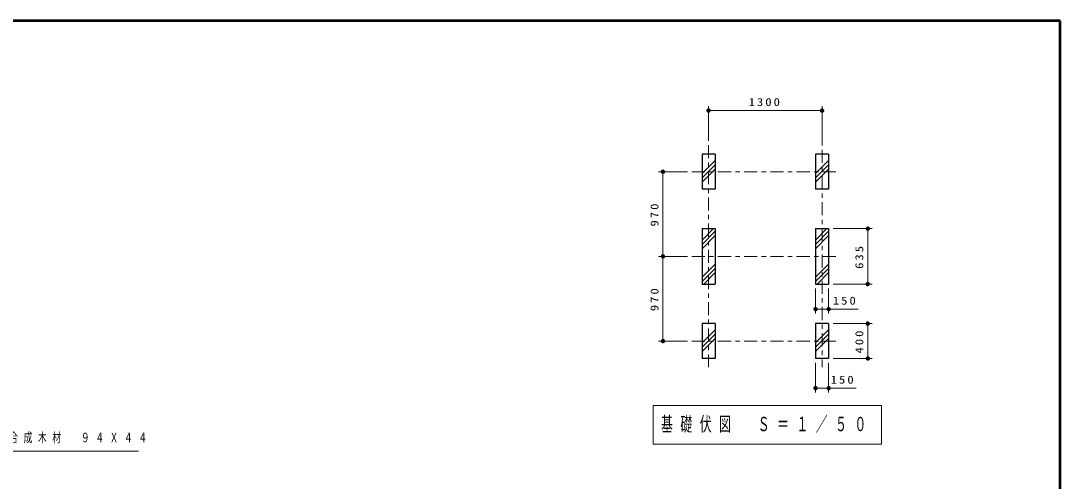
# Model space of a CAD drawing. Units: millimetres on the paper, with parts at other scales. Extents: x -365 to 8, y 0 to 257.
# Drawn here: x -238 to 0, y 151.5 to 257 of the extents above; entities that cross this region are included whole.
import ezdxf

# ---------------------------------------------------------------- set-up
doc = ezdxf.new("R2010")
doc.units = ezdxf.units.MM
doc.linetypes.add('USER2', pattern=[6, 3, -1, 1, -1])
doc.layers.add('LY_1', color=7, linetype='Continuous', lineweight=25)
doc.layers.add('LY_3', color=7, linetype='Continuous', lineweight=13)
doc.styles.add('ＭＳ ゴシック', font='')
doc.styles.get('ＭＳ ゴシック').set_extended_font_data('MS Gothic')

# ---------------------------------------------------------------- blocks, each defined once
blk = doc.blocks.new('filled_dot')
at = {"color": 0, "linetype": 'Continuous', "lineweight": -2, "const_width": 1.25}
blk.add_lwpolyline([(-0.625, 0, 1), (0.625, 0, 1)], format="xyb", close=True, dxfattribs=at)

msp = doc.modelspace()

# ---------------------------------------------------------------- linework, layer by layer
at = {"layer": 'LY_1', "lineweight": 13}
for p, q in [((-80.52, 229.535), (-80.52, 237.435)), ((-80.52, 236.435), (-54.52, 236.435)), ((-54.52, 228.435), (-54.52, 237.435)), ((-79.02, 225.004), (-82.02, 222.004)), ((-79.02, 224.014), (-82.02, 221.014)), ((-53.02, 225.004), (-56.02, 222.004)), ((-53.02, 224.014), (-56.02, 221.014)), ((-85.366, 222.435), (-91.953, 222.435)), ((-90.953, 203.035), (-90.953, 222.435)), ((-79.02, 223.024), (-82.02, 220.024)), ((-53.02, 223.024), (-56.02, 220.024)), ((-82.02, 206.768), (-79.403, 209.385)), ((-82.02, 205.778), (-79.02, 208.778)), ((-82.02, 204.788), (-79.02, 207.788)), ((-56.02, 206.768), (-53.403, 209.385)), ((-56.02, 205.778), (-53.02, 208.778)), ((-56.02, 204.788), (-53.02, 207.788)), ((-52.02, 209.385), (-43.061, 209.385)), ((-44.061, 209.385), (-44.061, 196.685)), ((-85.366, 203.035), (-91.953, 203.035)), ((-90.953, 183.635), (-90.953, 203.035)), ((-82.02, 198.282), (-79.02, 201.282)), ((-82.02, 197.292), (-79.02, 200.292)), ((-56.02, 198.282), (-53.02, 201.282)), ((-56.02, 197.292), (-53.02, 200.292)), ((-81.637, 196.685), (-79.02, 199.302)), ((-55.637, 196.685), (-53.02, 199.302)), ((-56.02, 195.685), (-56.02, 189.945)), ((-53.02, 195.685), (-53.02, 189.945)), ((-52.02, 196.685), (-43.061, 196.685)), ((-46.23, 190.945), (-56.02, 190.945)), ((-79.02, 186.204), (-82.02, 183.204)), ((-53.02, 186.204), (-56.02, 183.204)), ((-52.02, 187.635), (-43.061, 187.635)), ((-44.061, 187.635), (-44.061, 179.635)), ((-85.366, 183.635), (-91.953, 183.635)), ((-79.02, 185.214), (-82.02, 182.214)), ((-79.02, 184.224), (-82.02, 181.224)), ((-53.02, 185.214), (-56.02, 182.214)), ((-53.02, 184.224), (-56.02, 181.224)), ((-56.02, 178.635), (-56.02, 171.841)), ((-53.02, 178.635), (-53.02, 171.841)), ((-52.02, 179.635), (-43.061, 179.635)), ((-46.719, 172.841), (-56.02, 172.841)), ((-93.188, 168.837), (-93.188, 160.037)), ((-40.888, 168.837), (-93.188, 168.837)), ((-40.888, 160.037), (-40.888, 168.837)), ((-93.188, 160.037), (-40.888, 160.037))]:
    msp.add_line(p, q, dxfattribs=at)
at = {"layer": 'LY_1', "linetype": 'USER2', "lineweight": 13}
for p, q in [((-80.52, 228.535), (-80.52, 177.635)), ((-54.52, 227.435), (-54.52, 177.635)), ((-84.366, 222.435), (-50.641, 222.435)), ((-84.366, 203.035), (-50.641, 203.035)), ((-84.366, 183.635), (-50.641, 183.635))]:
    msp.add_line(p, q, dxfattribs=at)
at = {"layer": 'LY_1'}
for p, q in [((-79.02, 226.435), (-82.02, 226.435)), ((-82.02, 226.435), (-82.02, 218.435)), ((-79.02, 226.435), (-79.02, 218.435)), ((-53.02, 226.435), (-56.02, 226.435)), ((-56.02, 226.435), (-56.02, 218.435)), ((-53.02, 226.435), (-53.02, 218.435)), ((-79.02, 218.435), (-82.02, 218.435)), ((-53.02, 218.435), (-56.02, 218.435)), ((-82.02, 209.385), (-79.02, 209.385)), ((-82.02, 209.385), (-82.02, 196.685)), ((-79.02, 209.385), (-79.02, 196.685)), ((-56.02, 209.385), (-56.02, 196.685)), ((-56.02, 209.385), (-53.02, 209.385)), ((-53.02, 209.385), (-53.02, 196.685)), ((-82.02, 196.685), (-79.02, 196.685)), ((-56.02, 196.685), (-53.02, 196.685)), ((-79.02, 187.635), (-82.02, 187.635)), ((-82.02, 187.635), (-82.02, 179.635)), ((-79.02, 187.635), (-79.02, 179.635)), ((-53.02, 187.635), (-56.02, 187.635)), ((-56.02, 187.635), (-56.02, 179.635)), ((-53.02, 187.635), (-53.02, 179.635)), ((-79.02, 179.635), (-82.02, 179.635)), ((-53.02, 179.635), (-56.02, 179.635))]:
    msp.add_line(p, q, dxfattribs=at)
at = {"layer": 'LY_1', "lineweight": 13}
msp.add_lwpolyline([(-258.924, 167.31), (-250.034, 158.419), (-211.028, 158.419)], dxfattribs=at)
at = {"layer": 'LY_3', "lineweight": 50}
for p, q in [((0, 257), (-365, 257)), ((0, 0), (0, 257))]:
    msp.add_line(p, q, dxfattribs=at)

# ---------------------------------------------------------------- block references
at = {"layer": 'LY_1', "lineweight": 13, "xscale": 0.4, "yscale": 0.4}
for p in [(-80.52, 236.435), (-56.02, 190.945), (-56.02, 172.841)]:
    msp.add_blockref('filled_dot', p, dxfattribs=at)
for p, rotation in [((-54.52, 236.435), 180), ((-90.953, 222.435), 270), ((-44.061, 209.385), 270), ((-90.953, 203.035), 90), ((-90.953, 203.035), 270), ((-44.061, 196.685), 90), ((-53.02, 190.945), 180), ((-44.061, 187.635), 270), ((-90.953, 183.635), 90), ((-44.061, 179.635), 90), ((-53.02, 172.841), 180)]:
    msp.add_blockref('filled_dot', p, dxfattribs=dict(at, rotation=rotation))

# ---------------------------------------------------------------- texts
at = {"layer": 'LY_1', "style": 'ＭＳ ゴシック'}
for s, insert, char_height, attachment_point in [('\\T1.33;\\W1.15;1300', (-67.52, 237.435), 1.833, 8), ('\\T1.33;\\W1.15;150', (-49.199, 191.945), 1.833, 8), ('\\T1.33;\\W1.15;150', (-49.688, 173.841), 1.833, 8), ('\\T1.64;\\W0.6;基礎伏図\u3000Ｓ＝１／５０', (-67.038, 164.437), 3.299, 5), ('\\T1.64;\\W0.65;天板：合成木材\u3000９４Ｘ４４', (-250.473, 161.419), 2.199, 4)]:
    msp.add_mtext(s, dxfattribs=dict(at, insert=insert, char_height=char_height, attachment_point=attachment_point))
at = {"layer": 'LY_1', "char_height": 1.833, "attachment_point": 8, "rotation": 90, "style": 'ＭＳ ゴシック'}
for s, insert in [('\\T1.33;\\W1.15;970', (-91.953, 212.735)), ('\\T1.33;\\W1.15;635', (-45.061, 203.035)), ('\\T1.33;\\W1.15;970', (-91.953, 193.335)), ('\\T1.33;\\W1.15;400', (-45.061, 183.635))]:
    msp.add_mtext(s, dxfattribs=dict(at, insert=insert))

doc.saveas('drawing.dxf')
